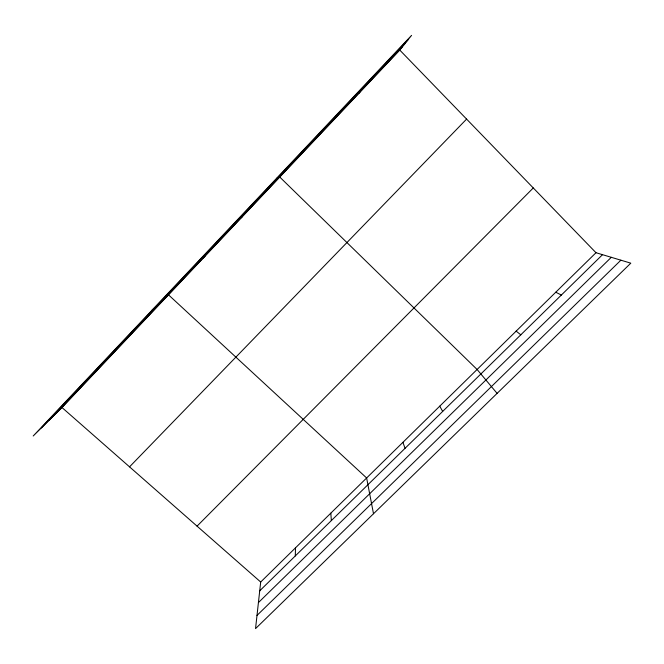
<?xml version="1.0" encoding="UTF-8"?>
<svg xmlns="http://www.w3.org/2000/svg" width="664" height="664" viewBox="0 0 664 664"><rect width="100%" height="100%" fill="white"/><g stroke="black" fill="none" stroke-linecap="round" stroke-linejoin="round"><path stroke-width="1" d="M295.281 555.959L295.513 547.817M595.99 252.718L260.695 582.021L255.54 628.625L630.8 263.168L595.99 252.718L399.769 50.082L411.58 35.375L33.2 435.991L62.001 407.547L399.769 50.082M319.152 135.398L319.442 134.692M359.141 93.076L360.378 91.358M41.384 427.906L408.211 39.583M49.319 420.071L404.949 43.633M56.581 412.9L401.977 47.335M129.538 466.85L466.593 119.097M197.059 526.145L533.275 187.962M259.715 590.827L602.522 254.686M258.421 602.597L611.295 257.317M92.304 375.085L96.985 370.52M257.001 615.428L620.89 260.188M128.567 336.714L132.476 332.954M151.832 310.387L168.49 294.841L366.628 477.98L373.5 513.745M202.719 258.221L205.035 256.163M240.642 218.082L242.128 216.912M276.44 178.45L279.768 177.072L477.101 369.483L497.104 393.37M555.768 292.218L561.354 295.057M516.144 331.137L520.808 334.814M62.001 407.547L260.695 582.021M439.751 406.161L442.672 411.431M402.932 442.324L405.032 448.341M330.821 513.139L331.344 520.593"/></g></svg>
